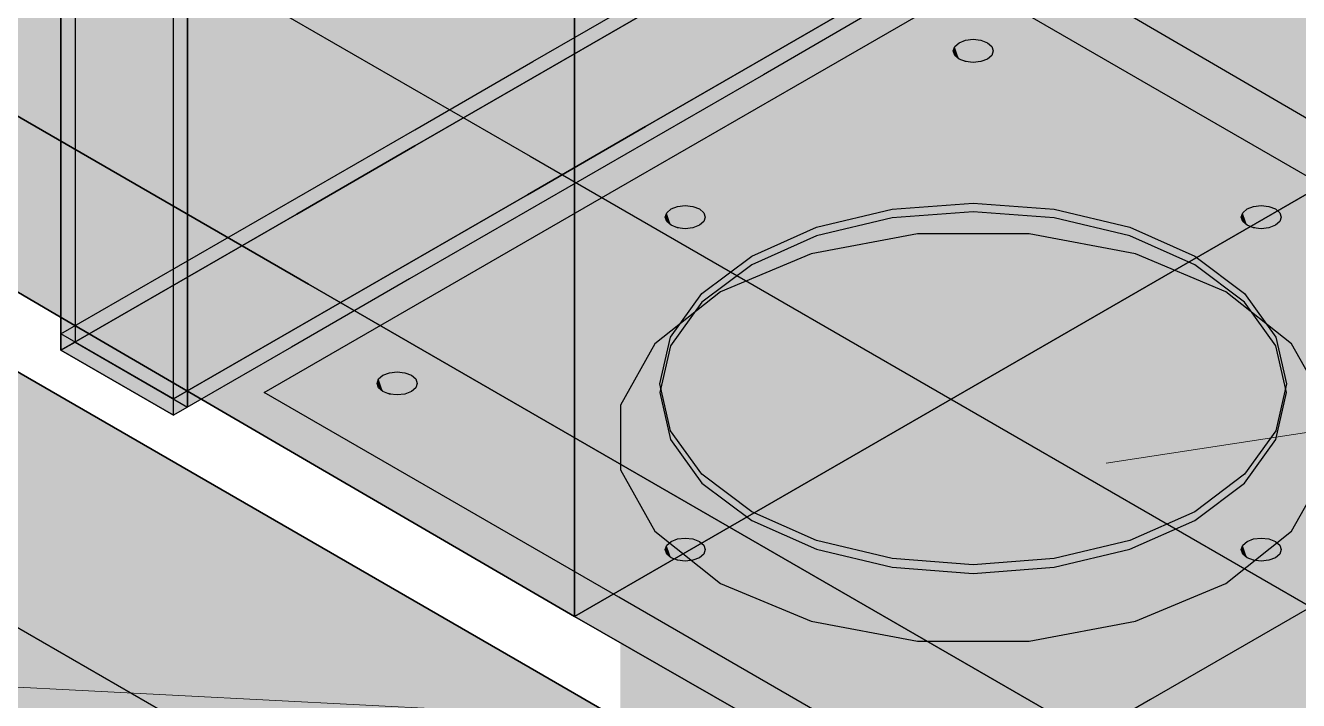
# Model space of a CAD drawing. Header units: metres. Extents: x 0 to 18.2, y -10 to 8.9.
# Drawn here: x 2.797 to 3.0458, y 5.2486 to 5.3806 of the extents above; entities that cross this region are included whole.
import ezdxf

# ---------------------------------------------------------------- set-up
doc = ezdxf.new("R2010")
doc.units = ezdxf.units.M
doc.header["$LTSCALE"] = 0.25
doc.layers.add('ISO-ARISTAS', color=8, linetype='CONTINUOUS')
doc.layers.add('ISO-CONCRETO-SUP', color=254, linetype='CONTINUOUS', true_color=0xe8e8e8)
doc.layers.add('LLAMADAS', color=30, linetype='CONTINUOUS', lineweight=18)

msp = doc.modelspace()

# ---------------------------------------------------------------- linework, layer by layer
at = {"layer": 'ISO-ARISTAS', "color": 250}
for p, q in [((2.70794, 5.46333), (2.89558, 5.355)), ((2.70794, 5.46333), (2.89558, 5.355)), ((2.85228, 5.33), (2.66464, 5.43833)), ((2.66464, 5.43833), (2.85228, 5.33)), ((2.90424, 5.365), (2.90424, 5.415)), ((2.90424, 5.415), (2.90424, 5.365)), ((2.80389, 5.37514), (2.80389, 5.40416)), ((2.80389, 5.40416), (2.80389, 5.37514)), ((2.80664, 5.40575), (2.80664, 5.37672)), ((2.80664, 5.40575), (2.80664, 5.37672)), ((2.82863, 5.36402), (2.82863, 5.39305)), ((2.82863, 5.39305), (2.82863, 5.36402)), ((2.82588, 5.36244), (2.82588, 5.39146)), ((2.82588, 5.36244), (2.82588, 5.39146)), ((2.89611, 5.37351), (2.91916, 5.38682)), ((2.89611, 5.37351), (2.91916, 5.38682)), ((2.96421, 5.38743), (2.94116, 5.37412)), ((2.94116, 5.37412), (2.96421, 5.38743)), ((2.94754, 5.3688), (2.98218, 5.3888)), ((2.98218, 5.3888), (3.01682, 5.3688)), ((2.96421, 5.38425), (2.94116, 5.37094)), ((2.96421, 5.38425), (2.94116, 5.37094)), ((3.00935, 5.3846), (3.06012, 5.355)), ((3.00935, 5.3846), (3.06012, 5.355)), ((2.91916, 5.38364), (2.89611, 5.37033)), ((2.89611, 5.37033), (2.91916, 5.38364)), ((2.80664, 5.37672), (2.80664, 5.3477)), ((2.80664, 5.37672), (2.80664, 5.3477)), ((2.97856, 5.37647), (2.97941, 5.3772)), ((2.97941, 5.3772), (2.98068, 5.37769)), ((2.98068, 5.37769), (2.98218, 5.37786)), ((2.98218, 5.37786), (2.98368, 5.37769)), ((2.98368, 5.37769), (2.98495, 5.3772)), ((2.98495, 5.3772), (2.9858, 5.37647)), ((2.80389, 5.34611), (2.80389, 5.37514)), ((2.80389, 5.37514), (2.80389, 5.34611)), ((2.94116, 5.37412), (2.9181, 5.36081)), ((2.9181, 5.36081), (2.94116, 5.37412)), ((2.97826, 5.3756), (2.97856, 5.37647)), ((2.97856, 5.37473), (2.97826, 5.3756)), ((2.97941, 5.374), (2.97856, 5.37473)), ((2.9858, 5.37473), (2.98495, 5.374)), ((2.9858, 5.37647), (2.9861, 5.3756)), ((2.9861, 5.3756), (2.9858, 5.37473)), ((2.87305, 5.36019), (2.89611, 5.37351)), ((2.87305, 5.36019), (2.89611, 5.37351)), ((2.98068, 5.37351), (2.97941, 5.374)), ((2.98218, 5.37334), (2.98068, 5.37351)), ((2.98368, 5.37351), (2.98218, 5.37334)), ((2.98495, 5.374), (2.98368, 5.37351)), ((2.89611, 5.37033), (2.87305, 5.35702)), ((2.87305, 5.35702), (2.89611, 5.37033)), ((2.94116, 5.37094), (2.9181, 5.35763)), ((2.94116, 5.37094), (2.9181, 5.35763)), ((2.9129, 5.3488), (2.94754, 5.3688)), ((3.01682, 5.3688), (3.05146, 5.3488)), ((2.90424, 5.315), (2.90424, 5.365)), ((2.90424, 5.365), (2.90424, 5.315)), ((2.89558, 5.255), (2.70794, 5.36333)), ((2.70794, 5.36333), (2.89558, 5.255)), ((2.82588, 5.33341), (2.82588, 5.36244)), ((2.82588, 5.33341), (2.82588, 5.36244)), ((2.82863, 5.335), (2.82863, 5.36402)), ((2.82863, 5.36402), (2.82863, 5.335)), ((2.85, 5.34688), (2.87305, 5.36019)), ((2.85, 5.34688), (2.87305, 5.36019)), ((2.9181, 5.36081), (2.89505, 5.34749)), ((2.89505, 5.34749), (2.9181, 5.36081)), ((2.87305, 5.35702), (2.85, 5.34371)), ((2.85, 5.34371), (2.87305, 5.35702)), ((2.9181, 5.35763), (2.89505, 5.34432)), ((2.9181, 5.35763), (2.89505, 5.34432)), ((2.89558, 5.355), (3.08322, 5.24667)), ((2.89558, 5.355), (3.08322, 5.24667)), ((3.06012, 5.355), (3.02115, 5.3325)), ((3.02115, 5.3325), (3.06012, 5.355)), ((2.8027, 5.32421), (2.75194, 5.35381)), ((2.75194, 5.35381), (2.8027, 5.32421)), ((2.80664, 5.3477), (2.80664, 5.31867)), ((2.80664, 5.3477), (2.80664, 5.31867)), ((2.82694, 5.33357), (2.85, 5.34688)), ((2.82694, 5.33357), (2.85, 5.34688)), ((2.89505, 5.34749), (2.87199, 5.33418)), ((2.87199, 5.33418), (2.89505, 5.34749)), ((2.87826, 5.3288), (2.9129, 5.3488)), ((2.80389, 5.31709), (2.80389, 5.34611)), ((2.80389, 5.34611), (2.80389, 5.31709)), ((2.89505, 5.34432), (2.87199, 5.33101)), ((2.89505, 5.34432), (2.87199, 5.33101)), ((2.92227, 5.34397), (2.92312, 5.3447)), ((2.92312, 5.3447), (2.92439, 5.34519)), ((2.92439, 5.34519), (2.92589, 5.34536)), ((2.92589, 5.34536), (2.92739, 5.34519)), ((2.92739, 5.34519), (2.92866, 5.3447)), ((2.92866, 5.3447), (2.92951, 5.34397)), ((2.95156, 5.34112), (2.96633, 5.34465)), ((2.96633, 5.34465), (2.98218, 5.34586)), ((2.98218, 5.34586), (2.99803, 5.34465)), ((2.99803, 5.34465), (3.0128, 5.34112)), ((3.03485, 5.34397), (3.0357, 5.3447)), ((3.0357, 5.3447), (3.03697, 5.34519)), ((3.03697, 5.34519), (3.03847, 5.34536)), ((3.03847, 5.34536), (3.03997, 5.34519)), ((3.03997, 5.34519), (3.04124, 5.3447)), ((3.04124, 5.3447), (3.04209, 5.34397)), ((2.85, 5.34371), (2.82694, 5.3304)), ((2.82694, 5.3304), (2.85, 5.34371)), ((2.92197, 5.3431), (2.92227, 5.34397)), ((2.92227, 5.34223), (2.92197, 5.3431)), ((2.92312, 5.3415), (2.92227, 5.34223)), ((2.92951, 5.34223), (2.92866, 5.3415)), ((2.92951, 5.34397), (2.92981, 5.3431)), ((2.92981, 5.3431), (2.92951, 5.34223)), ((2.96633, 5.34295), (2.95156, 5.33942)), ((2.98218, 5.34416), (2.96633, 5.34295)), ((2.99803, 5.34295), (2.98218, 5.34416)), ((3.0128, 5.33942), (2.99803, 5.34295)), ((3.03455, 5.3431), (3.03485, 5.34397)), ((3.03485, 5.34223), (3.03455, 5.3431)), ((3.0357, 5.3415), (3.03485, 5.34223)), ((3.04209, 5.34223), (3.04124, 5.3415)), ((3.04209, 5.34397), (3.04239, 5.3431)), ((3.04239, 5.3431), (3.04209, 5.34223)), ((2.92439, 5.34101), (2.92312, 5.3415)), ((2.92589, 5.34084), (2.92439, 5.34101)), ((2.92739, 5.34101), (2.92589, 5.34084)), ((2.92866, 5.3415), (2.92739, 5.34101)), ((2.93888, 5.3355), (2.95156, 5.34112)), ((2.95156, 5.33942), (2.93888, 5.3338)), ((2.97126, 5.33981), (2.95049, 5.33591)), ((2.97126, 5.33981), (2.95049, 5.33591)), ((2.9931, 5.33981), (2.97126, 5.33981)), ((2.9931, 5.33981), (2.97126, 5.33981)), ((3.01387, 5.33591), (2.9931, 5.33981)), ((3.01387, 5.33591), (2.9931, 5.33981)), ((3.0128, 5.34112), (3.02548, 5.3355)), ((3.02548, 5.3338), (3.0128, 5.33942)), ((3.03697, 5.34101), (3.0357, 5.3415)), ((3.03847, 5.34084), (3.03697, 5.34101)), ((3.03997, 5.34101), (3.03847, 5.34084)), ((3.04124, 5.3415), (3.03997, 5.34101)), ((2.85228, 5.23), (2.66464, 5.33833)), ((2.85228, 5.23), (2.66464, 5.33833)), ((2.82863, 5.30598), (2.82863, 5.335)), ((2.82863, 5.335), (2.82863, 5.30598)), ((2.92915, 5.32818), (2.93888, 5.3355)), ((2.95049, 5.33591), (2.93282, 5.3285)), ((2.95049, 5.33591), (2.93282, 5.3285)), ((3.03154, 5.3285), (3.01387, 5.33591)), ((3.03154, 5.3285), (3.01387, 5.33591)), ((3.02548, 5.3355), (3.03521, 5.32818)), ((2.80389, 5.32026), (2.82694, 5.33357)), ((2.80389, 5.32026), (2.82694, 5.33357)), ((2.82588, 5.30439), (2.82588, 5.33341)), ((2.82588, 5.30439), (2.82588, 5.33341)), ((2.87199, 5.33418), (2.84894, 5.32087)), ((2.84894, 5.32087), (2.87199, 5.33418)), ((2.93888, 5.3338), (2.92915, 5.32648)), ((3.02115, 5.3325), (2.98218, 5.31)), ((2.98218, 5.31), (3.02115, 5.3325)), ((3.03521, 5.32648), (3.02548, 5.3338)), ((2.82694, 5.3304), (2.80389, 5.31709)), ((2.80389, 5.31709), (2.82694, 5.3304)), ((2.87199, 5.33101), (2.84894, 5.3177)), ((2.87199, 5.33101), (2.84894, 5.3177)), ((3.03991, 5.22167), (2.85228, 5.33)), ((2.85228, 5.33), (3.03991, 5.22167)), ((2.84362, 5.3088), (2.87826, 5.3288)), ((2.93282, 5.3285), (2.91998, 5.3183)), ((2.93282, 5.3285), (2.91998, 5.3183)), ((2.92303, 5.31965), (2.92915, 5.32818)), ((3.04438, 5.3183), (3.03154, 5.3285)), ((3.04438, 5.3183), (3.03154, 5.3285)), ((3.03521, 5.32818), (3.04133, 5.31965)), ((2.92915, 5.32648), (2.92303, 5.31795)), ((3.04133, 5.31795), (3.03521, 5.32648)), ((2.85347, 5.2946), (2.8027, 5.32421)), ((2.8027, 5.32421), (2.85347, 5.2946)), ((2.80389, 5.31709), (2.80389, 5.32026)), ((2.82588, 5.30756), (2.80389, 5.32026)), ((2.82588, 5.30756), (2.80389, 5.32026)), ((2.80389, 5.32026), (2.80389, 5.31709)), ((2.84894, 5.32087), (2.82588, 5.30756)), ((2.82588, 5.30756), (2.84894, 5.32087)), ((2.92094, 5.3105), (2.92303, 5.31965)), ((3.04133, 5.31965), (3.04342, 5.3105)), ((2.80389, 5.31709), (2.80664, 5.31867)), ((2.80664, 5.31867), (2.80389, 5.31709)), ((2.82588, 5.30439), (2.80389, 5.31709)), ((2.80389, 5.31709), (2.82588, 5.30439)), ((2.82588, 5.30439), (2.80389, 5.31709)), ((2.80389, 5.31709), (2.82588, 5.30439)), ((2.80664, 5.31867), (2.82863, 5.30598)), ((2.80664, 5.31867), (2.82863, 5.30598)), ((2.84894, 5.3177), (2.82588, 5.30439)), ((2.84894, 5.3177), (2.82588, 5.30439)), ((2.91998, 5.3183), (2.91323, 5.30631)), ((2.91998, 5.3183), (2.91323, 5.30631)), ((2.92303, 5.31795), (2.92094, 5.3088)), ((3.04342, 5.3088), (3.04133, 5.31795)), ((3.05113, 5.30631), (3.04438, 5.3183)), ((3.05113, 5.30631), (3.04438, 5.3183)), ((2.90424, 5.265), (2.90424, 5.315)), ((2.90424, 5.315), (2.90424, 5.265)), ((2.86598, 5.31147), (2.86683, 5.3122)), ((2.86683, 5.3122), (2.8681, 5.31269)), ((2.8681, 5.31269), (2.8696, 5.31286)), ((2.8696, 5.31286), (2.8711, 5.31269)), ((2.8711, 5.31269), (2.87237, 5.3122)), ((2.87237, 5.3122), (2.87322, 5.31147)), ((2.86568, 5.3106), (2.86598, 5.31147)), ((2.86598, 5.30973), (2.86568, 5.3106)), ((2.86683, 5.309), (2.86598, 5.30973)), ((2.87322, 5.30973), (2.87237, 5.309)), ((2.87322, 5.31147), (2.87352, 5.3106)), ((2.87352, 5.3106), (2.87322, 5.30973)), ((2.92303, 5.30135), (2.92094, 5.3105)), ((2.98218, 5.31), (2.94321, 5.2875)), ((2.94321, 5.2875), (2.98218, 5.31)), ((3.04342, 5.3105), (3.04133, 5.30135)), ((2.82588, 5.30439), (2.82588, 5.30756)), ((2.82588, 5.30439), (2.82588, 5.30756)), ((2.87826, 5.2888), (2.84362, 5.3088)), ((2.8681, 5.30851), (2.86683, 5.309)), ((2.8696, 5.30834), (2.8681, 5.30851)), ((2.8711, 5.30851), (2.8696, 5.30834)), ((2.87237, 5.309), (2.8711, 5.30851)), ((2.92094, 5.3088), (2.92303, 5.29965)), ((3.04133, 5.29965), (3.04342, 5.3088)), ((2.82863, 5.30598), (2.82588, 5.30439)), ((2.82863, 5.30598), (2.82588, 5.30439)), ((2.91323, 5.30631), (2.91323, 5.29369)), ((2.91323, 5.30631), (2.91323, 5.29369)), ((2.92915, 5.29282), (2.92303, 5.30135)), ((2.92303, 5.29965), (2.92915, 5.29112)), ((3.04133, 5.30135), (3.03521, 5.29282)), ((3.03521, 5.29112), (3.04133, 5.29965)), ((2.90424, 5.265), (2.85347, 5.2946)), ((2.85347, 5.2946), (2.90424, 5.265)), ((2.91323, 5.29369), (2.91998, 5.2817)), ((2.91323, 5.29369), (2.91998, 5.2817)), ((2.93888, 5.2855), (2.92915, 5.29282)), ((3.03521, 5.29282), (3.02548, 5.2855)), ((3.04438, 5.2817), (3.05113, 5.29369)), ((3.04438, 5.2817), (3.05113, 5.29369)), ((2.92915, 5.29112), (2.93888, 5.2838)), ((3.02548, 5.2838), (3.03521, 5.29112)), ((2.9129, 5.2688), (2.87826, 5.2888)), ((2.94321, 5.2875), (2.90424, 5.265)), ((2.90424, 5.265), (2.94321, 5.2875)), ((2.95156, 5.27988), (2.93888, 5.2855)), ((3.02548, 5.2855), (3.0128, 5.27988)), ((2.93888, 5.2838), (2.95156, 5.27818)), ((3.0128, 5.27818), (3.02548, 5.2838)), ((2.91998, 5.2817), (2.93282, 5.2715)), ((2.91998, 5.2817), (2.93282, 5.2715)), ((2.92227, 5.27897), (2.92312, 5.2797)), ((2.92312, 5.2797), (2.92439, 5.28019)), ((2.92439, 5.28019), (2.92589, 5.28036)), ((2.92589, 5.28036), (2.92739, 5.28019)), ((2.92739, 5.28019), (2.92866, 5.2797)), ((2.92866, 5.2797), (2.92951, 5.27897)), ((2.96633, 5.27635), (2.95156, 5.27988)), ((3.0128, 5.27988), (2.99803, 5.27635)), ((3.03154, 5.2715), (3.04438, 5.2817)), ((3.03154, 5.2715), (3.04438, 5.2817)), ((3.03485, 5.27897), (3.0357, 5.2797)), ((3.0357, 5.2797), (3.03697, 5.28019)), ((3.03697, 5.28019), (3.03847, 5.28036)), ((3.03847, 5.28036), (3.03997, 5.28019)), ((3.03997, 5.28019), (3.04124, 5.2797)), ((3.04124, 5.2797), (3.04209, 5.27897)), ((2.92197, 5.2781), (2.92227, 5.27897)), ((2.92227, 5.27723), (2.92197, 5.2781)), ((2.92312, 5.2765), (2.92227, 5.27723)), ((2.92951, 5.27723), (2.92866, 5.2765)), ((2.92951, 5.27897), (2.92981, 5.2781)), ((2.92981, 5.2781), (2.92951, 5.27723)), ((2.95156, 5.27818), (2.96633, 5.27465)), ((2.99803, 5.27465), (3.0128, 5.27818)), ((3.03455, 5.2781), (3.03485, 5.27897)), ((3.03485, 5.27723), (3.03455, 5.2781)), ((3.0357, 5.2765), (3.03485, 5.27723)), ((3.04209, 5.27723), (3.04124, 5.2765)), ((3.04209, 5.27897), (3.04239, 5.2781)), ((3.04239, 5.2781), (3.04209, 5.27723)), ((2.92439, 5.27601), (2.92312, 5.2765)), ((2.92589, 5.27584), (2.92439, 5.27601)), ((2.92739, 5.27601), (2.92589, 5.27584)), ((2.92866, 5.2765), (2.92739, 5.27601)), ((2.98218, 5.27514), (2.96633, 5.27635)), ((2.96633, 5.27465), (2.98218, 5.27344)), ((2.99803, 5.27635), (2.98218, 5.27514)), ((2.98218, 5.27344), (2.99803, 5.27465)), ((3.03697, 5.27601), (3.0357, 5.2765)), ((3.03847, 5.27584), (3.03697, 5.27601)), ((3.03997, 5.27601), (3.03847, 5.27584)), ((3.04124, 5.2765), (3.03997, 5.27601)), ((2.93282, 5.2715), (2.95049, 5.26409)), ((2.93282, 5.2715), (2.95049, 5.26409)), ((3.01387, 5.26409), (3.03154, 5.2715)), ((3.01387, 5.26409), (3.03154, 5.2715)), ((2.94754, 5.2488), (2.9129, 5.2688)), ((3.05146, 5.2688), (3.01682, 5.2488)), ((2.94754, 5.24025), (2.90424, 5.265)), ((2.90424, 5.265), (2.94754, 5.24025)), ((2.95049, 5.26409), (2.97126, 5.26019)), ((2.95049, 5.26409), (2.97126, 5.26019)), ((2.9931, 5.26019), (3.01387, 5.26409)), ((2.9931, 5.26019), (3.01387, 5.26409)), ((2.97126, 5.26019), (2.9931, 5.26019)), ((2.97126, 5.26019), (2.9931, 5.26019)), ((3.08322, 5.14667), (2.89558, 5.255)), ((2.89558, 5.255), (3.08322, 5.14667)), ((2.98218, 5.2288), (2.94754, 5.2488)), ((3.01682, 5.2488), (2.98218, 5.2288))]:
    msp.add_line(p, q, dxfattribs=at)
at = {"layer": 'ISO-CONCRETO-SUP', "true_color": 0x9e794f}
for points in [[(2.70794, 5.46333), (2.89558, 5.355), (2.70794, 5.66333), (2.89558, 5.555)], [(2.66464, 5.43833), (2.85228, 5.33), (2.66464, 5.63833), (2.85228, 5.53)], [(2.89558, 5.355), (3.08322, 5.24667), (2.89558, 5.555), (3.08322, 5.44667)], [(2.85228, 5.33), (3.03991, 5.22167), (2.85228, 5.53), (3.03991, 5.42167)], [(3.03991, 5.22167), (3.22755, 5.11333), (3.03991, 5.42167), (3.22755, 5.31333)], [(2.70794, 5.16333), (2.89558, 5.055), (2.70794, 5.36333), (2.89558, 5.255)], [(2.66464, 5.13833), (2.85228, 5.03), (2.66464, 5.33833), (2.85228, 5.23)], [(2.89558, 5.055), (3.08322, 4.94667), (2.89558, 5.255), (3.08322, 5.14667)]]:
    msp.add_solid(points, dxfattribs=at)
at = {"layer": 'ISO-CONCRETO-SUP', "true_color": 0xb08658}
for points in [[(2.70794, 5.46333), (2.89558, 5.355), (2.66464, 5.43833), (2.85228, 5.33)], [(3.08322, 5.44667), (3.27085, 5.33833), (3.03991, 5.42167), (3.22755, 5.31333)], [(2.70794, 5.36333), (2.89558, 5.255), (2.66464, 5.33833), (2.85228, 5.23)], [(2.89558, 5.355), (3.08322, 5.24667), (2.85228, 5.33), (3.03991, 5.22167)], [(2.89558, 5.255), (3.08322, 5.14667), (2.85228, 5.23), (3.03991, 5.12167)]]:
    msp.add_solid(points, dxfattribs=at)
at = {"layer": 'ISO-CONCRETO-SUP', "true_color": 0xa5aab0}
for points in [[(2.75194, 5.40381), (2.8027, 5.37421), (2.75194, 5.45381), (2.8027, 5.42421)], [(2.85347, 5.3946), (2.90424, 5.365), (2.85347, 5.4446), (2.90424, 5.415)], [(2.94754, 5.39025), (2.99084, 5.3655), (2.94754, 5.44025), (2.99084, 5.4155)], [(3.00935, 5.3846), (3.06012, 5.355), (3.00935, 5.4346), (3.06012, 5.405)], [(2.8027, 5.37421), (2.85347, 5.3446), (2.8027, 5.42421), (2.85347, 5.3946)], [(2.90424, 5.365), (2.94754, 5.34025), (2.90424, 5.415), (2.94754, 5.39025)], [(2.99084, 5.3655), (3.03414, 5.34075), (2.99084, 5.4155), (3.03414, 5.39075)], [(2.75194, 5.35381), (2.8027, 5.32421), (2.75194, 5.40381), (2.8027, 5.37421)], [(2.85347, 5.3446), (2.90424, 5.315), (2.85347, 5.3946), (2.90424, 5.365)], [(2.94754, 5.34025), (2.99084, 5.3155), (2.94754, 5.39025), (2.99084, 5.3655)], [(3.03414, 5.34075), (3.07744, 5.316), (3.03414, 5.39075), (3.07744, 5.366)], [(2.8027, 5.32421), (2.85347, 5.2946), (2.8027, 5.37421), (2.85347, 5.3446)], [(2.90424, 5.315), (2.94754, 5.29025), (2.90424, 5.365), (2.94754, 5.34025)], [(2.99084, 5.3155), (3.03414, 5.29075), (2.99084, 5.3655), (3.03414, 5.34075)], [(2.85347, 5.2946), (2.90424, 5.265), (2.85347, 5.3446), (2.90424, 5.315)], [(2.94754, 5.29025), (2.99084, 5.2655), (2.94754, 5.34025), (2.99084, 5.3155)], [(3.03414, 5.29075), (3.07744, 5.266), (3.03414, 5.34075), (3.07744, 5.316)], [(2.90424, 5.265), (2.94754, 5.24025), (2.90424, 5.315), (2.94754, 5.29025)], [(2.99084, 5.2655), (3.03414, 5.24075), (2.99084, 5.3155), (3.03414, 5.29075)], [(2.94754, 5.24025), (2.99084, 5.2155), (2.94754, 5.29025), (2.99084, 5.2655)], [(3.03414, 5.24075), (3.07744, 5.216), (3.03414, 5.29075), (3.07744, 5.266)], [(2.99084, 5.2155), (3.03414, 5.19075), (2.99084, 5.2655), (3.03414, 5.24075)]]:
    msp.add_solid(points, dxfattribs=at)
at = {"layer": 'ISO-CONCRETO-SUP', "true_color": 0xb7bcc4}
for points in [[(2.77911, 5.42841), (2.82988, 5.39881), (2.74014, 5.40591), (2.79091, 5.37631)], [(2.86885, 5.42131), (2.91962, 5.39171), (2.82988, 5.39881), (2.88065, 5.36921)], [(2.95859, 5.41421), (3.00935, 5.3846), (2.91962, 5.39171), (2.97038, 5.3621)], [(2.82988, 5.39881), (2.88065, 5.36921), (2.79091, 5.37631), (2.84167, 5.34671)], [(2.91962, 5.39171), (2.97038, 5.3621), (2.88065, 5.36921), (2.93141, 5.3396)], [(3.00935, 5.3846), (3.06012, 5.355), (2.97038, 5.3621), (3.02115, 5.3325)], [(2.79091, 5.37631), (2.84167, 5.34671), (2.75194, 5.35381), (2.8027, 5.32421)], [(2.88065, 5.36921), (2.93141, 5.3396), (2.84167, 5.34671), (2.89244, 5.3171)], [(2.97038, 5.3621), (3.02115, 5.3325), (2.93141, 5.3396), (2.98218, 5.31)], [(2.84167, 5.34671), (2.89244, 5.3171), (2.8027, 5.32421), (2.85347, 5.2946)], [(2.93141, 5.3396), (2.98218, 5.31), (2.89244, 5.3171), (2.94321, 5.2875)], [(2.89244, 5.3171), (2.94321, 5.2875), (2.85347, 5.2946), (2.90424, 5.265)]]:
    msp.add_solid(points, dxfattribs=at)
at = {"layer": 'ISO-CONCRETO-SUP', "true_color": 0x6a7481}
for points in [[(2.80664, 5.37672), (2.80389, 5.37514), (2.80664, 5.40575), (2.80389, 5.40416)], [(2.82863, 5.36402), (2.82588, 5.36244), (2.82863, 5.39305), (2.82588, 5.39146)], [(2.91916, 5.38364), (2.89611, 5.37033), (2.91916, 5.38682), (2.89611, 5.37351)], [(2.96421, 5.38425), (2.94116, 5.37094), (2.96421, 5.38743), (2.94116, 5.37412)], [(2.80664, 5.3477), (2.80389, 5.34611), (2.80664, 5.37672), (2.80389, 5.37514)], [(2.94116, 5.37094), (2.9181, 5.35763), (2.94116, 5.37412), (2.9181, 5.36081)], [(2.89611, 5.37033), (2.87305, 5.35702), (2.89611, 5.37351), (2.87305, 5.36019)], [(2.82863, 5.335), (2.82588, 5.33341), (2.82863, 5.36402), (2.82588, 5.36244)], [(2.87305, 5.35702), (2.85, 5.34371), (2.87305, 5.36019), (2.85, 5.34688)], [(2.9181, 5.35763), (2.89505, 5.34432), (2.9181, 5.36081), (2.89505, 5.34749)], [(2.80664, 5.31867), (2.80389, 5.31709), (2.80664, 5.3477), (2.80389, 5.34611)], [(2.85, 5.34371), (2.82694, 5.3304), (2.85, 5.34688), (2.82694, 5.33357)], [(2.89505, 5.34432), (2.87199, 5.33101), (2.89505, 5.34749), (2.87199, 5.33418)], [(2.82863, 5.30598), (2.82588, 5.30439), (2.82863, 5.335), (2.82588, 5.33341)], [(2.82694, 5.3304), (2.80389, 5.31709), (2.82694, 5.33357), (2.80389, 5.32026)], [(2.87199, 5.33101), (2.84894, 5.3177), (2.87199, 5.33418), (2.84894, 5.32087)], [(2.84894, 5.3177), (2.82588, 5.30439), (2.84894, 5.32087), (2.82588, 5.30756)]]:
    msp.add_solid(points, dxfattribs=at)
at = {"layer": 'ISO-CONCRETO-SUP', "true_color": 0x768190}
for points in [[(2.80389, 5.37514), (2.82588, 5.36244), (2.80389, 5.40416), (2.82588, 5.39146)], [(2.80664, 5.37672), (2.82863, 5.36402), (2.80664, 5.40575), (2.82863, 5.39305)], [(2.80664, 5.3477), (2.82863, 5.335), (2.80664, 5.37672), (2.82863, 5.36402)], [(2.80389, 5.34611), (2.82588, 5.33341), (2.80389, 5.37514), (2.82588, 5.36244)], [(2.80664, 5.31867), (2.82863, 5.30598), (2.80664, 5.3477), (2.82863, 5.335)], [(2.80389, 5.31709), (2.82588, 5.30439), (2.80389, 5.34611), (2.82588, 5.33341)], [(2.80389, 5.31709), (2.82588, 5.30439), (2.80389, 5.32026), (2.82588, 5.30756)]]:
    msp.add_solid(points, dxfattribs=at)
at = {"layer": 'ISO-CONCRETO-SUP', "true_color": 0x838f9f}
for points in [[(2.94222, 5.40013), (2.96421, 5.38743), (2.91916, 5.38682), (2.94116, 5.37412)], [(2.94222, 5.39695), (2.96421, 5.38425), (2.91916, 5.38364), (2.94116, 5.37094)], [(2.91916, 5.38682), (2.94116, 5.37412), (2.89611, 5.37351), (2.9181, 5.36081)], [(2.91916, 5.38364), (2.94116, 5.37094), (2.89611, 5.37033), (2.9181, 5.35763)], [(2.89611, 5.37351), (2.9181, 5.36081), (2.87305, 5.36019), (2.89505, 5.34749)], [(2.89611, 5.37033), (2.9181, 5.35763), (2.87305, 5.35702), (2.89505, 5.34432)], [(2.87305, 5.36019), (2.89505, 5.34749), (2.85, 5.34688), (2.87199, 5.33418)], [(2.87305, 5.35702), (2.89505, 5.34432), (2.85, 5.34371), (2.87199, 5.33101)], [(2.85, 5.34688), (2.87199, 5.33418), (2.82694, 5.33357), (2.84894, 5.32087)], [(2.85, 5.34371), (2.87199, 5.33101), (2.82694, 5.3304), (2.84894, 5.3177)], [(2.82694, 5.33357), (2.84894, 5.32087), (2.80389, 5.32026), (2.82588, 5.30756)], [(2.82694, 5.3304), (2.84894, 5.3177), (2.80389, 5.31709), (2.82588, 5.30439)], [(2.80664, 5.31867), (2.82863, 5.30598), (2.80389, 5.31709), (2.82588, 5.30439)]]:
    msp.add_solid(points, dxfattribs=at)
at = {"layer": 'ISO-CONCRETO-SUP', "true_color": 0xb7bcc3}
for points in [[(3.04713, 5.39825), (3.09043, 5.3735), (3.03414, 5.39075), (3.07744, 5.366)], [(2.98218, 5.3888), (3.01682, 5.3688), (2.94754, 5.3688), (2.98218, 5.3488)], [(2.94754, 5.3688), (2.98218, 5.3488), (2.9129, 5.3488), (2.94754, 5.3288)], [(3.01682, 5.3688), (3.05146, 5.3488), (2.98218, 5.3488), (3.01682, 5.3288)], [(3.06012, 5.355), (3.10342, 5.33025), (3.02115, 5.3325), (3.06445, 5.30775)], [(2.9129, 5.3488), (2.94754, 5.3288), (2.87826, 5.3288), (2.9129, 5.3088)], [(2.98218, 5.3488), (3.01682, 5.3288), (2.94754, 5.3288), (2.98218, 5.3088)], [(3.05146, 5.3488), (3.0861, 5.3288), (3.01682, 5.3288), (3.05146, 5.3088)], [(3.02115, 5.3325), (3.06445, 5.30775), (2.98218, 5.31), (3.02548, 5.28525)], [(2.87826, 5.3288), (2.9129, 5.3088), (2.84362, 5.3088), (2.87826, 5.2888)], [(2.94754, 5.3288), (2.98218, 5.3088), (2.9129, 5.3088), (2.94754, 5.2888)], [(3.01682, 5.3288), (3.05146, 5.3088), (2.98218, 5.3088), (3.01682, 5.2888)], [(2.98218, 5.31), (3.02548, 5.28525), (2.94321, 5.2875), (2.98651, 5.26275)], [(2.9129, 5.3088), (2.94754, 5.2888), (2.87826, 5.2888), (2.9129, 5.2688)], [(2.98218, 5.3088), (3.01682, 5.2888), (2.94754, 5.2888), (2.98218, 5.2688)], [(3.05146, 5.3088), (3.0861, 5.2888), (3.01682, 5.2888), (3.05146, 5.2688)], [(3.06445, 5.30775), (3.10775, 5.283), (3.02548, 5.28525), (3.06878, 5.2605)], [(2.94321, 5.2875), (2.98651, 5.26275), (2.90424, 5.265), (2.94754, 5.24025)], [(2.94754, 5.2888), (2.98218, 5.2688), (2.9129, 5.2688), (2.94754, 5.2488)], [(3.01682, 5.2888), (3.05146, 5.2688), (2.98218, 5.2688), (3.01682, 5.2488)], [(3.02548, 5.28525), (3.06878, 5.2605), (2.98651, 5.26275), (3.02981, 5.238)], [(2.98218, 5.2688), (3.01682, 5.2488), (2.94754, 5.2488), (2.98218, 5.2288)], [(2.98651, 5.26275), (3.02981, 5.238), (2.94754, 5.24025), (2.99084, 5.2155)], [(3.06878, 5.2605), (3.11208, 5.23575), (3.02981, 5.238), (3.07311, 5.21325)]]:
    msp.add_solid(points, dxfattribs=at)
at = {"layer": 'ISO-CONCRETO-SUP', "true_color": 0x6b6d73}
for points in [[(2.97941, 5.374), (2.97856, 5.37647), (2.97941, 5.3772)], [(2.97941, 5.374), (2.98068, 5.37769), (2.98218, 5.37786)], [(2.97941, 5.374), (2.98218, 5.37786), (2.98368, 5.37769)], [(2.97941, 5.374), (2.97941, 5.3772), (2.98068, 5.37769)], [(2.97941, 5.374), (2.98368, 5.37769), (2.98495, 5.3772)], [(2.97941, 5.374), (2.98495, 5.3772), (2.9858, 5.37647)], [(2.97941, 5.374), (2.97826, 5.3756), (2.97856, 5.37647)], [(2.97941, 5.374), (2.97856, 5.37473), (2.97826, 5.3756)], [(2.97941, 5.374), (2.9858, 5.37647), (2.9861, 5.3756)], [(2.97941, 5.374), (2.9861, 5.3756), (2.9858, 5.37473)], [(2.97941, 5.374), (2.9858, 5.37473), (2.98495, 5.374)], [(2.97941, 5.374), (2.98495, 5.374), (2.98368, 5.37351)], [(2.97941, 5.374), (2.98368, 5.37351), (2.98218, 5.37334)], [(2.97941, 5.374), (2.98218, 5.37334), (2.98068, 5.37351)], [(2.92312, 5.3415), (2.92227, 5.34397), (2.92312, 5.3447)], [(2.92312, 5.3415), (2.92439, 5.34519), (2.92589, 5.34536)], [(2.92312, 5.3415), (2.92589, 5.34536), (2.92739, 5.34519)], [(2.92312, 5.3415), (2.92312, 5.3447), (2.92439, 5.34519)], [(2.92312, 5.3415), (2.92739, 5.34519), (2.92866, 5.3447)], [(2.92312, 5.3415), (2.92866, 5.3447), (2.92951, 5.34397)], [(3.0357, 5.3415), (3.03485, 5.34397), (3.0357, 5.3447)], [(3.0357, 5.3415), (3.03697, 5.34519), (3.03847, 5.34536)], [(3.0357, 5.3415), (3.03847, 5.34536), (3.03997, 5.34519)], [(3.0357, 5.3415), (3.0357, 5.3447), (3.03697, 5.34519)], [(3.0357, 5.3415), (3.03997, 5.34519), (3.04124, 5.3447)], [(3.0357, 5.3415), (3.04124, 5.3447), (3.04209, 5.34397)], [(2.92312, 5.3415), (2.92197, 5.3431), (2.92227, 5.34397)], [(2.92312, 5.3415), (2.92227, 5.34223), (2.92197, 5.3431)], [(2.92312, 5.3415), (2.92951, 5.34397), (2.92981, 5.3431)], [(2.92312, 5.3415), (2.92981, 5.3431), (2.92951, 5.34223)], [(2.92312, 5.3415), (2.92951, 5.34223), (2.92866, 5.3415)], [(3.0357, 5.3415), (3.03455, 5.3431), (3.03485, 5.34397)], [(3.0357, 5.3415), (3.03485, 5.34223), (3.03455, 5.3431)], [(3.0357, 5.3415), (3.04209, 5.34397), (3.04239, 5.3431)], [(3.0357, 5.3415), (3.04239, 5.3431), (3.04209, 5.34223)], [(3.0357, 5.3415), (3.04209, 5.34223), (3.04124, 5.3415)], [(2.92312, 5.3415), (2.92866, 5.3415), (2.92739, 5.34101)], [(2.92312, 5.3415), (2.92739, 5.34101), (2.92589, 5.34084)], [(2.92312, 5.3415), (2.92589, 5.34084), (2.92439, 5.34101)], [(3.0357, 5.3415), (3.04124, 5.3415), (3.03997, 5.34101)], [(3.0357, 5.3415), (3.03997, 5.34101), (3.03847, 5.34084)], [(3.0357, 5.3415), (3.03847, 5.34084), (3.03697, 5.34101)], [(2.86683, 5.309), (2.86598, 5.31147), (2.86683, 5.3122)], [(2.86683, 5.309), (2.8681, 5.31269), (2.8696, 5.31286)], [(2.86683, 5.309), (2.8696, 5.31286), (2.8711, 5.31269)], [(2.86683, 5.309), (2.86683, 5.3122), (2.8681, 5.31269)], [(2.86683, 5.309), (2.8711, 5.31269), (2.87237, 5.3122)], [(2.86683, 5.309), (2.87237, 5.3122), (2.87322, 5.31147)], [(2.86683, 5.309), (2.86568, 5.3106), (2.86598, 5.31147)], [(2.86683, 5.309), (2.86598, 5.30973), (2.86568, 5.3106)], [(2.86683, 5.309), (2.87322, 5.31147), (2.87352, 5.3106)], [(2.86683, 5.309), (2.87352, 5.3106), (2.87322, 5.30973)], [(2.86683, 5.309), (2.87322, 5.30973), (2.87237, 5.309)], [(2.86683, 5.309), (2.87237, 5.309), (2.8711, 5.30851)], [(2.86683, 5.309), (2.8711, 5.30851), (2.8696, 5.30834)], [(2.86683, 5.309), (2.8696, 5.30834), (2.8681, 5.30851)], [(2.92312, 5.2765), (2.92227, 5.27897), (2.92312, 5.2797)], [(2.92312, 5.2765), (2.92439, 5.28019), (2.92589, 5.28036)], [(2.92312, 5.2765), (2.92589, 5.28036), (2.92739, 5.28019)], [(2.92312, 5.2765), (2.92312, 5.2797), (2.92439, 5.28019)], [(2.92312, 5.2765), (2.92739, 5.28019), (2.92866, 5.2797)], [(2.92312, 5.2765), (2.92866, 5.2797), (2.92951, 5.27897)], [(3.0357, 5.2765), (3.03485, 5.27897), (3.0357, 5.2797)], [(3.0357, 5.2765), (3.03697, 5.28019), (3.03847, 5.28036)], [(3.0357, 5.2765), (3.03847, 5.28036), (3.03997, 5.28019)], [(3.0357, 5.2765), (3.0357, 5.2797), (3.03697, 5.28019)], [(3.0357, 5.2765), (3.03997, 5.28019), (3.04124, 5.2797)], [(3.0357, 5.2765), (3.04124, 5.2797), (3.04209, 5.27897)], [(2.92312, 5.2765), (2.92197, 5.2781), (2.92227, 5.27897)], [(2.92312, 5.2765), (2.92227, 5.27723), (2.92197, 5.2781)], [(2.92312, 5.2765), (2.92951, 5.27897), (2.92981, 5.2781)], [(2.92312, 5.2765), (2.92981, 5.2781), (2.92951, 5.27723)], [(2.92312, 5.2765), (2.92951, 5.27723), (2.92866, 5.2765)], [(3.0357, 5.2765), (3.03455, 5.2781), (3.03485, 5.27897)], [(3.0357, 5.2765), (3.03485, 5.27723), (3.03455, 5.2781)], [(3.0357, 5.2765), (3.04209, 5.27897), (3.04239, 5.2781)], [(3.0357, 5.2765), (3.04239, 5.2781), (3.04209, 5.27723)], [(3.0357, 5.2765), (3.04209, 5.27723), (3.04124, 5.2765)], [(2.92312, 5.2765), (2.92866, 5.2765), (2.92739, 5.27601)], [(2.92312, 5.2765), (2.92739, 5.27601), (2.92589, 5.27584)], [(2.92312, 5.2765), (2.92589, 5.27584), (2.92439, 5.27601)], [(3.0357, 5.2765), (3.04124, 5.2765), (3.03997, 5.27601)], [(3.0357, 5.2765), (3.03997, 5.27601), (3.03847, 5.27584)], [(3.0357, 5.2765), (3.03847, 5.27584), (3.03697, 5.27601)]]:
    msp.add_solid(points, dxfattribs=at)
at = {"layer": 'ISO-CONCRETO-SUP', "true_color": 0x3e4247}
for points in [[(2.93888, 5.2855), (2.96633, 5.34465), (2.98218, 5.34586)], [(2.93888, 5.2855), (2.98218, 5.34586), (2.99803, 5.34465)], [(2.93888, 5.2855), (2.95156, 5.34112), (2.96633, 5.34465)], [(2.93888, 5.2855), (2.99803, 5.34465), (3.0128, 5.34112)], [(2.93888, 5.2855), (2.93888, 5.3355), (2.95156, 5.34112)], [(2.93888, 5.2855), (3.0128, 5.34112), (3.02548, 5.3355)], [(2.93888, 5.2855), (2.92915, 5.32818), (2.93888, 5.3355)], [(2.93888, 5.2855), (3.02548, 5.3355), (3.03521, 5.32818)], [(2.93888, 5.2855), (2.92303, 5.31965), (2.92915, 5.32818)], [(2.93888, 5.2855), (3.03521, 5.32818), (3.04133, 5.31965)], [(2.93888, 5.2855), (2.92094, 5.3105), (2.92303, 5.31965)], [(2.93888, 5.2855), (3.04133, 5.31965), (3.04342, 5.3105)], [(2.93888, 5.2855), (2.92303, 5.30135), (2.92094, 5.3105)], [(2.93888, 5.2855), (3.04342, 5.3105), (3.04133, 5.30135)], [(2.93888, 5.2855), (2.92915, 5.29282), (2.92303, 5.30135)], [(2.93888, 5.2855), (3.04133, 5.30135), (3.03521, 5.29282)], [(2.93888, 5.2855), (3.03521, 5.29282), (3.02548, 5.2855)], [(2.93888, 5.2855), (3.02548, 5.2855), (3.0128, 5.27988)], [(2.93888, 5.2855), (3.0128, 5.27988), (2.99803, 5.27635)], [(2.93888, 5.2855), (2.99803, 5.27635), (2.98218, 5.27514)], [(2.93888, 5.2855), (2.98218, 5.27514), (2.96633, 5.27635)], [(2.93888, 5.2855), (2.96633, 5.27635), (2.95156, 5.27988)]]:
    msp.add_solid(points, dxfattribs=at)
at = {"layer": 'ISO-CONCRETO-SUP', "true_color": 0xa3a8af}
for points in [[(2.96633, 5.34295), (2.95156, 5.33942), (2.96633, 5.29335), (2.95156, 5.28982)], [(2.96633, 5.29335), (2.95156, 5.28982), (2.96633, 5.24375), (2.95156, 5.24022)], [(2.99803, 5.27465), (3.0128, 5.27818), (2.99803, 5.22505), (3.0128, 5.22858)]]:
    msp.add_solid(points, dxfattribs=at)
at = {"layer": 'ISO-CONCRETO-SUP', "true_color": 0xaaafb6}
for points in [[(2.98218, 5.34416), (2.96633, 5.34295), (2.98218, 5.29456), (2.96633, 5.29335)], [(2.98218, 5.29456), (2.96633, 5.29335), (2.98218, 5.24496), (2.96633, 5.24375)], [(2.98218, 5.27344), (2.99803, 5.27465), (2.98218, 5.22384), (2.99803, 5.22505)]]:
    msp.add_solid(points, dxfattribs=at)
at = {"layer": 'ISO-CONCRETO-SUP', "true_color": 0xadb3b9}
for points in [[(2.99803, 5.34295), (2.98218, 5.34416), (2.99803, 5.29335), (2.98218, 5.29456)], [(2.99803, 5.29335), (2.98218, 5.29456), (2.99803, 5.24375), (2.98218, 5.24496)], [(2.96633, 5.27465), (2.98218, 5.27344), (2.96633, 5.22505), (2.98218, 5.22384)]]:
    msp.add_solid(points, dxfattribs=at)
at = {"layer": 'ISO-CONCRETO-SUP', "true_color": 0xadb2b9}
for points in [[(3.0128, 5.33942), (2.99803, 5.34295), (3.0128, 5.28982), (2.99803, 5.29335)], [(3.0128, 5.28982), (2.99803, 5.29335), (3.0128, 5.24022), (2.99803, 5.24375)], [(2.95156, 5.27818), (2.96633, 5.27465), (2.95156, 5.22858), (2.96633, 5.22505)]]:
    msp.add_solid(points, dxfattribs=at)
at = {"layer": 'ISO-CONCRETO-SUP', "true_color": 0x9a9ea4}
for points in [[(2.95156, 5.33942), (2.93888, 5.3338), (2.95156, 5.28982), (2.93888, 5.2842)], [(2.95156, 5.28982), (2.93888, 5.2842), (2.95156, 5.24022), (2.93888, 5.2346)], [(3.0128, 5.27818), (3.02548, 5.2838), (3.0128, 5.22858), (3.02548, 5.2342)]]:
    msp.add_solid(points, dxfattribs=at)
at = {"layer": 'ISO-CONCRETO-SUP', "true_color": 0x92aec8}
for points in [[(2.97126, 5.33981), (2.95049, 5.33591), (2.97126, 5.26681), (2.95049, 5.26291)], [(2.97126, 5.26681), (2.95049, 5.26291), (2.97126, 5.19381), (2.95049, 5.18991)], [(2.9931, 5.26019), (3.01387, 5.26409), (2.9931, 5.18719), (3.01387, 5.19109)]]:
    msp.add_solid(points, dxfattribs=at)
at = {"layer": 'ISO-CONCRETO-SUP', "true_color": 0xa1c0dd}
for points in [[(2.98218, 5.3), (2.97126, 5.33981), (2.95049, 5.33591)], [(2.98218, 5.3), (2.9931, 5.33981), (2.97126, 5.33981)], [(2.98218, 5.3), (3.01387, 5.33591), (2.9931, 5.33981)], [(2.98218, 5.3), (2.95049, 5.33591), (2.93282, 5.3285)], [(2.98218, 5.3), (3.03154, 5.3285), (3.01387, 5.33591)], [(2.98218, 5.3), (2.93282, 5.3285), (2.91998, 5.3183)], [(2.98218, 5.3), (3.04438, 5.3183), (3.03154, 5.3285)], [(2.98218, 5.3), (2.91998, 5.3183), (2.91323, 5.30631)], [(2.98218, 5.3), (3.05113, 5.30631), (3.04438, 5.3183)], [(2.98218, 5.3), (2.91323, 5.30631), (2.91323, 5.29369)], [(2.98218, 5.3), (3.05113, 5.29369), (3.05113, 5.30631)], [(2.98218, 5.3), (2.91323, 5.29369), (2.91998, 5.2817)], [(2.98218, 5.3), (2.91998, 5.2817), (2.93282, 5.2715)], [(2.98218, 5.3), (2.93282, 5.2715), (2.95049, 5.26409)], [(2.98218, 5.3), (2.95049, 5.26409), (2.97126, 5.26019)], [(2.98218, 5.3), (2.97126, 5.26019), (2.9931, 5.26019)], [(2.98218, 5.3), (3.04438, 5.2817), (3.05113, 5.29369)], [(2.98218, 5.3), (3.03154, 5.2715), (3.04438, 5.2817)], [(2.98218, 5.3), (3.01387, 5.26409), (3.03154, 5.2715)], [(2.98218, 5.3), (2.9931, 5.26019), (3.01387, 5.26409)]]:
    msp.add_solid(points, dxfattribs=at)
at = {"layer": 'ISO-CONCRETO-SUP', "true_color": 0x98b5d0}
for points in [[(2.9931, 5.33981), (2.97126, 5.33981), (2.9931, 5.26681), (2.97126, 5.26681)], [(2.9931, 5.26681), (2.97126, 5.26681), (2.9931, 5.19381), (2.97126, 5.19381)], [(2.97126, 5.26019), (2.9931, 5.26019), (2.97126, 5.18719), (2.9931, 5.18719)]]:
    msp.add_solid(points, dxfattribs=at)
at = {"layer": 'ISO-CONCRETO-SUP', "true_color": 0x99b6d1}
for points in [[(3.01387, 5.33591), (2.9931, 5.33981), (3.01387, 5.26291), (2.9931, 5.26681)], [(3.01387, 5.26291), (2.9931, 5.26681), (3.01387, 5.18991), (2.9931, 5.19381)], [(2.95049, 5.26409), (2.97126, 5.26019), (2.95049, 5.19109), (2.97126, 5.18719)]]:
    msp.add_solid(points, dxfattribs=at)
at = {"layer": 'ISO-CONCRETO-SUP', "true_color": 0xa8adb4}
for points in [[(3.02548, 5.3338), (3.0128, 5.33942), (3.02548, 5.2842), (3.0128, 5.28982)], [(3.02548, 5.2842), (3.0128, 5.28982), (3.02548, 5.2346), (3.0128, 5.24022)], [(2.93888, 5.2838), (2.95156, 5.27818), (2.93888, 5.2342), (2.95156, 5.22858)]]:
    msp.add_solid(points, dxfattribs=at)
at = {"layer": 'ISO-CONCRETO-SUP', "true_color": 0x88a2bb}
for points in [[(2.95049, 5.33591), (2.93282, 5.3285), (2.95049, 5.26291), (2.93282, 5.2555)], [(3.01387, 5.26409), (3.03154, 5.2715), (3.01387, 5.19109), (3.03154, 5.1985)], [(2.95049, 5.26291), (2.93282, 5.2555), (2.95049, 5.18991), (2.93282, 5.1825)]]:
    msp.add_solid(points, dxfattribs=at)
at = {"layer": 'ISO-CONCRETO-SUP', "true_color": 0x95b1cc}
for points in [[(3.03154, 5.3285), (3.01387, 5.33591), (3.03154, 5.2555), (3.01387, 5.26291)], [(2.93282, 5.2715), (2.95049, 5.26409), (2.93282, 5.1985), (2.95049, 5.19109)], [(3.03154, 5.2555), (3.01387, 5.26291), (3.03154, 5.1825), (3.01387, 5.18991)]]:
    msp.add_solid(points, dxfattribs=at)
at = {"layer": 'ISO-CONCRETO-SUP', "true_color": 0x8d9297}
for points in [[(2.93888, 5.3338), (2.92915, 5.32648), (2.93888, 5.2842), (2.92915, 5.27688)], [(3.02548, 5.2838), (3.03521, 5.29112), (3.02548, 5.2342), (3.03521, 5.24152)], [(2.93888, 5.2842), (2.92915, 5.27688), (2.93888, 5.2346), (2.92915, 5.22728)]]:
    msp.add_solid(points, dxfattribs=at)
at = {"layer": 'ISO-CONCRETO-SUP', "true_color": 0xa1a5ac}
for points in [[(3.03521, 5.32648), (3.02548, 5.3338), (3.03521, 5.27688), (3.02548, 5.2842)], [(2.92915, 5.29112), (2.93888, 5.2838), (2.92915, 5.24152), (2.93888, 5.2342)], [(3.03521, 5.27688), (3.02548, 5.2842), (3.03521, 5.22728), (3.02548, 5.2346)]]:
    msp.add_solid(points, dxfattribs=at)
at = {"layer": 'ISO-CONCRETO-SUP', "true_color": 0x7c93a9}
for points in [[(2.93282, 5.3285), (2.91998, 5.3183), (2.93282, 5.2555), (2.91998, 5.2453)], [(3.03154, 5.2715), (3.04438, 5.2817), (3.03154, 5.1985), (3.04438, 5.2087)], [(2.93282, 5.2555), (2.91998, 5.2453), (2.93282, 5.1825), (2.91998, 5.1723)]]:
    msp.add_solid(points, dxfattribs=at)
at = {"layer": 'ISO-CONCRETO-SUP', "true_color": 0x8da7c1}
for points in [[(3.04438, 5.3183), (3.03154, 5.3285), (3.04438, 5.2453), (3.03154, 5.2555)], [(2.91998, 5.2817), (2.93282, 5.2715), (2.91998, 5.2087), (2.93282, 5.1985)], [(3.04438, 5.2453), (3.03154, 5.2555), (3.04438, 5.1723), (3.03154, 5.1825)]]:
    msp.add_solid(points, dxfattribs=at)
at = {"layer": 'ISO-CONCRETO-SUP', "true_color": 0x7f8388}
for points in [[(2.92915, 5.32648), (2.92303, 5.31795), (2.92915, 5.27688), (2.92303, 5.26835)], [(3.03521, 5.29112), (3.04133, 5.29965), (3.03521, 5.24152), (3.04133, 5.25005)], [(2.92915, 5.27688), (2.92303, 5.26835), (2.92915, 5.22728), (2.92303, 5.21875)], [(3.03521, 5.24152), (3.04133, 5.25005), (3.03521, 5.19192), (3.04133, 5.20045)]]:
    msp.add_solid(points, dxfattribs=at)
at = {"layer": 'ISO-CONCRETO-SUP', "true_color": 0x969aa0}
for points in [[(3.04133, 5.31795), (3.03521, 5.32648), (3.04133, 5.26835), (3.03521, 5.27688)], [(2.92303, 5.29965), (2.92915, 5.29112), (2.92303, 5.25005), (2.92915, 5.24152)], [(3.04133, 5.26835), (3.03521, 5.27688), (3.04133, 5.21875), (3.03521, 5.22728)], [(2.92303, 5.25005), (2.92915, 5.24152), (2.92303, 5.20045), (2.92915, 5.19192)]]:
    msp.add_solid(points, dxfattribs=at)
at = {"layer": 'ISO-CONCRETO-SUP', "true_color": 0x6d8195}
for points in [[(2.91998, 5.3183), (2.91323, 5.30631), (2.91998, 5.2453), (2.91323, 5.23331)], [(3.04438, 5.2817), (3.05113, 5.29369), (3.04438, 5.2087), (3.05113, 5.22069)]]:
    msp.add_solid(points, dxfattribs=at)
at = {"layer": 'ISO-CONCRETO-SUP', "true_color": 0x76797e}
for points in [[(2.92303, 5.31795), (2.92094, 5.3088), (2.92303, 5.26835), (2.92094, 5.2592)], [(3.04133, 5.29965), (3.04342, 5.3088), (3.04133, 5.25005), (3.04342, 5.2592)], [(2.92303, 5.26835), (2.92094, 5.2592), (2.92303, 5.21875), (2.92094, 5.2096)], [(3.04133, 5.25005), (3.04342, 5.2592), (3.04133, 5.20045), (3.04342, 5.2096)]]:
    msp.add_solid(points, dxfattribs=at)
at = {"layer": 'ISO-CONCRETO-SUP', "true_color": 0x898d92}
for points in [[(3.04342, 5.3088), (3.04133, 5.31795), (3.04342, 5.2592), (3.04133, 5.26835)], [(2.92094, 5.3088), (2.92303, 5.29965), (2.92094, 5.2592), (2.92303, 5.25005)], [(3.04342, 5.2592), (3.04133, 5.26835), (3.04342, 5.2096), (3.04133, 5.21875)], [(2.92094, 5.2592), (2.92303, 5.25005), (2.92094, 5.2096), (2.92303, 5.20045)]]:
    msp.add_solid(points, dxfattribs=at)
at = {"layer": 'ISO-CONCRETO-SUP', "true_color": 0x8199b0}
for points in [[(3.05113, 5.30631), (3.04438, 5.3183), (3.05113, 5.23331), (3.04438, 5.2453)], [(2.91323, 5.29369), (2.91998, 5.2817), (2.91323, 5.22069), (2.91998, 5.2087)]]:
    msp.add_solid(points, dxfattribs=at)
at = {"layer": 'ISO-CONCRETO-SUP', "true_color": 0x73889d}
msp.add_solid([(2.91323, 5.30631), (2.91323, 5.29369), (2.91323, 5.23331), (2.91323, 5.22069)], dxfattribs=at)
at = {"layer": 'LLAMADAS'}
for p, q in [((6.24, 5.78967), (3.00816, 5.295)), ((6.24, 5.0735), (2.72237, 5.255))]:
    msp.add_line(p, q, dxfattribs=at)
msp.add_solid([(3.00816, 5.295), (3.04253, 5.28858), (3.03903, 5.31141)], dxfattribs=at)

doc.saveas('drawing.dxf')
